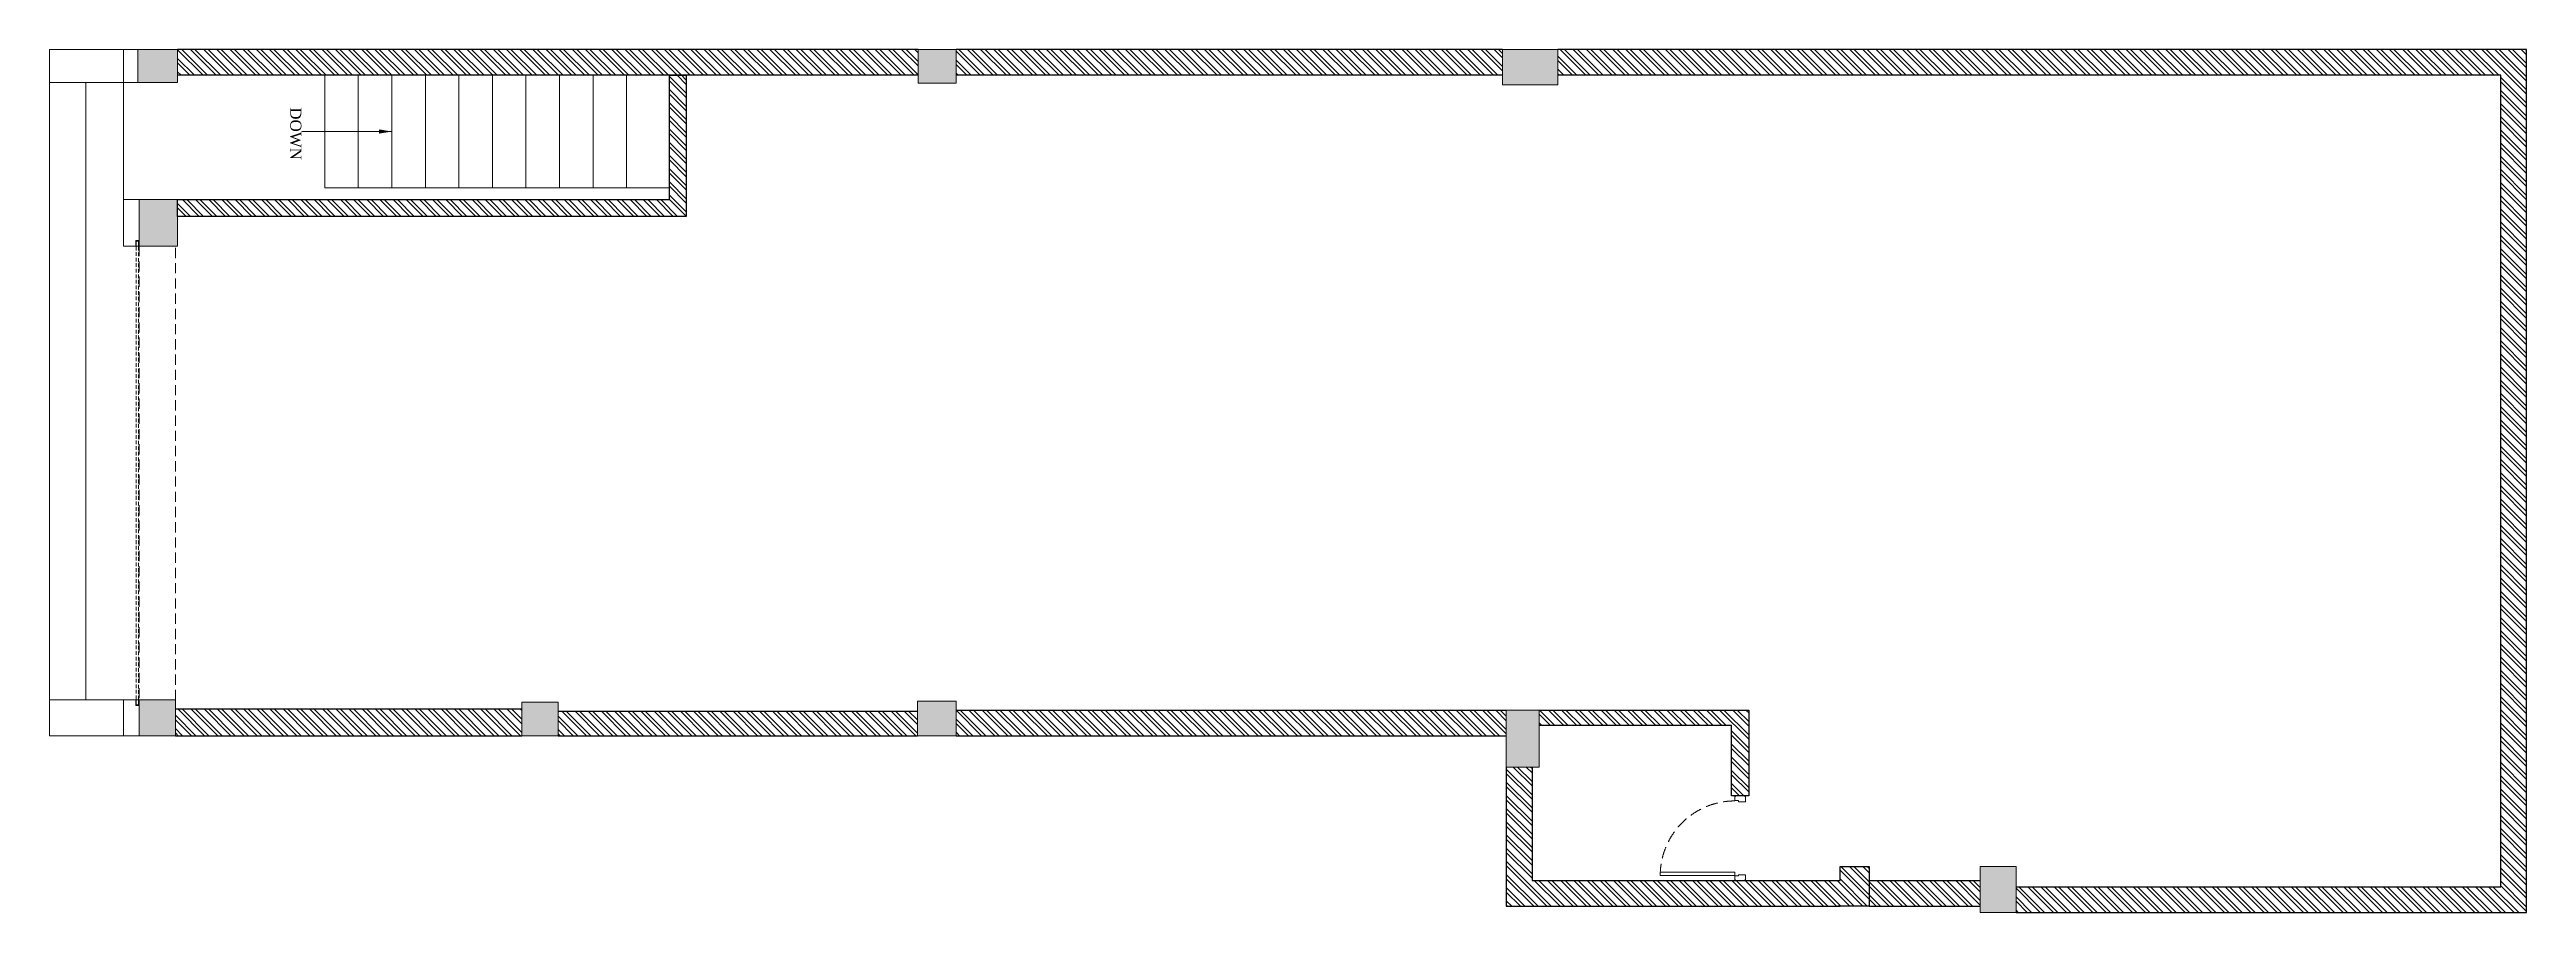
# Model space of a CAD drawing. Header units: feet. Extents: x -22146 to 0, y 0 to 7708.
import ezdxf

# ---------------------------------------------------------------- set-up
doc = ezdxf.new("R2010")
doc.units = ezdxf.units.FT
doc.header["$LTSCALE"] = 33
doc.header["$MEASUREMENT"] = 0
for name, pattern in [('a_p6_plan_L18$0$HIDDEN', [0.375, 0.25, -0.125]), ('HIDDEN2', [4.7625, 3.175, -1.5875]), ('HIDDENX2', [0.75, 0.5, -0.25])]:
    doc.linetypes.add(name, pattern=pattern)
for name, color, linetype, lineweight in [('A EL4', 73, 'Continuous', 20), ('A-shutter', 8, 'Continuous', 18), ('beam', 90, 'Continuous', 9), ('Column', 243, 'Continuous', 9), ('Door', 2, 'Continuous', 13), ('LENS-DOOR', 34, 'Continuous', 20), ('LN-HATCH', 251, 'Continuous', 0), ('rolling shutter', 1, 'Continuous', 5), ('Steps', 4, 'Continuous', 9)]:
    doc.layers.add(name, color=color, linetype=linetype, lineweight=lineweight)
doc.layers.add('A-WALL', color=1, linetype='Continuous')
doc.styles.get("Standard").update_dxf_attribs({"font": 'GILC____.TTF'})
doc.dimstyles.new('01', dxfattribs={"dimtxt": 150, "dimasz": 115, "dimexe": 115, "dimexo": 115, "dimgap": 115, "dimtad": 0, "dimdec": 0, "dimzin": 0, "dimdsep": 46, "dimtxsty": 'Standard', "dimblk": 'ARCHTICK', "dimcen": 115, "dimdle": 115, "dimclrd": 256, "dimclre": 256, "dimclrt": 256, "dimadec": 0, "dimazin": 0, "dimtfac": 1, "dimtdec": 0, "dimtofl": 0, "dimtmove": 1, "dimatfit": 3, "dimfxl": 1, "dimtolj": 1, "dimtzin": 0, "dimlwd": -1, "dimlwe": -1, "dimarcsym": 0})
pattern_1 = [(315, (-3180735.66, 5457392.19), (58.8666395, 58.8666395), []), (315, (-3180735.66, 5457352.94), (58.8666395, 58.8666395), [])]

# ---------------------------------------------------------------- blocks, each defined once
blk = doc.blocks.new('_ArchTick')
at = {"const_width": 0.15}
blk.add_lwpolyline([(-0.5, -0.5), (0.5, 0.5)], dxfattribs=at)
blk = doc.blocks.new('*U4')
at = {"layer": 'LENS-DOOR'}
for p, q in [((548121, 1779241), (548121, 1778574)), ((548121, 1779241), (548153, 1779241)), ((548153, 1778574), (548153, 1779241)), ((547441, 1778569), (547447, 1778569)), ((547441, 1778484), (547441, 1778569)), ((547447, 1778574), (547483, 1778574)), ((547447, 1778569), (547447, 1778574)), ((547483, 1778540), (547483, 1778574)), ((548121, 1778574), (548153, 1778574)), ((548192, 1778574), (548155, 1778574)), ((548155, 1778540), (548155, 1778574)), ((548192, 1778569), (548192, 1778574)), ((548197, 1778569), (548192, 1778569)), ((548197, 1778484), (548197, 1778569)), ((547441, 1778484), (547447, 1778484)), ((547447, 1778479), (547447, 1778484)), ((547447, 1778479), (547494, 1778479)), ((547483, 1778540), (547494, 1778540)), ((547494, 1778479), (547494, 1778540)), ((548145, 1778479), (548145, 1778540)), ((548155, 1778540), (548145, 1778540)), ((548192, 1778479), (548145, 1778479)), ((548192, 1778479), (548192, 1778484)), ((548197, 1778484), (548192, 1778484))]:
    blk.add_line(p, q, dxfattribs=at)
at = {"layer": 'LENS-DOOR', "color": 7, "linetype": 'HIDDEN2'}
blk.add_ellipse((548153, 1778574), major_axis=(-667, 0), ratio=1, start_param=-1.570791, end_param=0.051209, dxfattribs=at)
blk = doc.blocks.new('*U5')
at = {"layer": 'A-shutter', "color": 5, "ltscale": 10}
for points in [[(41040023, -1561539), (41040023, -1561544), (41039978, -1561544), (41039978, -1561564), (41040023, -1561564), (41040023, -1561569), (41039973, -1561569), (41039973, -1561539)], [(41044077, -1561539), (41044077, -1561544), (41044122, -1561544), (41044122, -1561564), (41044077, -1561564), (41044077, -1561569), (41044127, -1561569), (41044127, -1561539)]]:
    blk.add_lwpolyline(points, close=True, dxfattribs=at)
at = {"layer": 'A-shutter', "color": 5, "linetype": 'HIDDENX2', "ltscale": 2}
blk.add_lwpolyline([(41039978, -1561544), (41039978, -1561564), (41044122, -1561564), (41044122, -1561544)], close=True, dxfattribs=at)

msp = doc.modelspace()

# ---------------------------------------------------------------- hatches: boundary and pattern name
at = {"layer": 'Column'}
h = msp.add_hatch(color=8, dxfattribs=at)
h.dxf.hatch_style = 1
h.paths.add_polyline_path([(-21001, 7413), (-21001, 7478), (-21001, 7708), (-21356, 7708), (-21356, 7413)])
h.paths.add_polyline_path([(-21110, 1578), (-21021, 1578), (-21021, 1818), (-21021, 1898), (-21346, 1898), (-21346, 1578)])
h.paths.add_polyline_path([(-17599, 1578), (-17599, 1798), (-17599, 1878), (-17924, 1878), (-17924, 1818), (-17924, 1578)])
h.paths.add_polyline_path([(-14041, 1578), (-14041, 1808), (-14041, 1888), (-14386, 1888), (-14386, 1798), (-14386, 1578)])
h.paths.add_polyline_path([(-14041, 7408), (-14041, 7478), (-14041, 7708), (-14381, 7708), (-14381, 7478), (-14381, 7408)])
h.paths.add_polyline_path([(-8661, 7393), (-8661, 7478), (-8661, 7708), (-9156, 7708), (-9156, 7478), (-9156, 7393)])
h.paths.add_polyline_path([(-8891, 1299), (-8826, 1299), (-8826, 1670), (-8826, 1808), (-9121, 1808), (-9121, 1299)])
h.paths.add_polyline_path([(-4564, 0), (-4564, 230), (-4564, 410), (-4884, 410), (-4884, 300), (-4884, 0)])
h.paths.add_polyline_path([(-21346, 6368), (-21346, 5952), (-21001, 5952), (-21001, 6368)])
at = {"layer": 'LN-HATCH'}
h = msp.add_hatch(dxfattribs=at)
h.set_pattern_fill('ANSI32', color=256, scale=222, angle=-90)
h.set_pattern_definition(pattern_1)
h.paths.add_polyline_path([(-14381, 7478), (-14381, 7708), (-21001, 7708), (-21001, 7478), (-16495, 7478), (-16445, 7478)])
h.paths.add_polyline_path([(-14041, 7708), (-14041, 7478), (-9156, 7478), (-9156, 7708)])
h.paths.add_polyline_path([(-21021, 1818), (-21021, 1578), (-17924, 1578), (-17924, 1818)])
h.paths.add_polyline_path([(-17599, 1798), (-17599, 1578), (-14386, 1578), (-14386, 1798)])
h.paths.add_polyline_path([(-14041, 1808), (-14041, 1578), (-9121, 1578), (-9121, 1808)])
h.paths.add_polyline_path([(-7107, 1670), (-7107, 1041), (-6954, 1041), (-6954, 1808), (-8826, 1808), (-8826, 1670)])
h.paths.add_polyline_path([(-8891, 1299), (-9121, 1299), (-9121, 55), (-7119, 55), (-6966, 55), (-6137, 55), (-5877, 55), (-5877, 300), (-5877, 410), (-6137, 410), (-6137, 285), (-6966, 285), (-7119, 285), (-8891, 285)])
h.paths.add_polyline_path([(-4564, 230), (-4564, 0), (0, 0), (0, 7708), (-8661, 7708), (-8661, 7478), (-230, 7478), (-230, 230)])
h = msp.add_hatch(dxfattribs=at)
h.set_pattern_fill('ANSI32', color=256, scale=222, angle=-90)
h.set_pattern_definition(pattern_1)
h.paths.add_polyline_path([(-16603, 7478), (-16453, 7478), (-16453, 6218), (-21001, 6218), (-21001, 6368), (-16603, 6368)])
h = msp.add_hatch(dxfattribs=at)
h.set_pattern_fill('ANSI32', color=256, scale=222, angle=-90)
h.set_pattern_definition(pattern_1)
h.paths.add_polyline_path([(-4884, 55), (-4884, 285), (-5877, 285), (-5877, 55)])

# ---------------------------------------------------------------- linework, layer by layer
at = {"layer": 'A EL4'}
for p, q in [((-21486, 7413), (-21486, 7708)), ((-21356, 7708), (-21486, 7708)), ((-21356, 7413), (-21486, 7413)), ((-21346, 6368), (-21486, 6368)), ((-21486, 6368), (-21486, 5952)), ((-21486, 5952), (-21346, 5952)), ((-21486, 1578), (-21486, 1898)), ((-21486, 1898), (-21346, 1898)), ((-21346, 1578), (-21486, 1578))]:
    msp.add_line(p, q, dxfattribs=at)
at = {"layer": 'A-WALL'}
for p, q in [((-14381, 7708), (-21001, 7708)), ((-9156, 7708), (-14041, 7708)), ((0, 7708), (-8661, 7708)), ((0, 0), (0, 7708)), ((-16495, 7478), (-21001, 7478)), ((-16445, 7478), (-16495, 7478)), ((-14381, 7478), (-16445, 7478)), ((-9156, 7478), (-14041, 7478)), ((-230, 7478), (-8661, 7478)), ((-230, 230), (-230, 7478)), ((-21021, 1818), (-17924, 1818)), ((-17599, 1798), (-14386, 1798)), ((-14041, 1808), (-9121, 1808)), ((-8826, 1808), (-6954, 1808)), ((-6954, 1808), (-6954, 1041)), ((-21021, 1578), (-17924, 1578)), ((-17599, 1578), (-14386, 1578)), ((-14041, 1578), (-9121, 1578)), ((-7107, 1670), (-8826, 1670)), ((-7107, 1041), (-7107, 1670)), ((-9121, 1299), (-9121, 55)), ((-8891, 1299), (-8891, 285)), ((-6954, 1041), (-7107, 1041)), ((-8891, 285), (-7119, 285)), ((-7119, 285), (-6966, 285)), ((-6966, 285), (-6137, 285)), ((-6137, 285), (-6137, 410)), ((-6137, 410), (-5877, 410)), ((-5877, 410), (-5877, 300)), ((-5877, 300), (-5877, 55)), ((-5877, 285), (-4884, 285)), ((-4564, 230), (-230, 230)), ((-9121, 55), (-7119, 55)), ((-7119, 55), (-6966, 55)), ((-6966, 55), (-6137, 55)), ((-5877, 55), (-6158, 55)), ((-5877, 55), (-4884, 55)), ((-4564, 0), (0, 0))]:
    msp.add_line(p, q, dxfattribs=at)
msp.add_lwpolyline([(-16603, 7478), (-16453, 7478), (-16453, 6218), (-21001, 6218), (-21001, 6368), (-16603, 6368)], close=True, dxfattribs=at)
at = {"layer": 'beam', "linetype": 'a_p6_plan_L18$0$HIDDEN', "lineweight": 5, "ltscale": 11}
msp.add_lwpolyline([(-21346, 1898), (-21021, 1898), (-21021, 5952), (-21346, 5952)], close=True, dxfattribs=at)
at = {"layer": 'Column'}
for p, q in [((-4884, 410), (-4884, 300)), ((-4884, 410), (-4564, 410)), ((-4884, 0), (-4884, 300)), ((-4564, 410), (-4564, 230)), ((-4564, 230), (-4564, 0)), ((-4564, 0), (-4884, 0))]:
    msp.add_line(p, q, dxfattribs=at)
for points in [[(-21001, 7478), (-21001, 7708), (-21356, 7708), (-21356, 7413), (-21001, 7413)], [(-14041, 7478), (-14041, 7708), (-14381, 7708), (-14381, 7478), (-14381, 7408), (-14041, 7408)], [(-8661, 7478), (-8661, 7708), (-9156, 7708), (-9156, 7478), (-9156, 7393), (-8661, 7393)], [(-21001, 6368), (-21346, 6368), (-21346, 5952), (-21341, 5952), (-21021, 5952), (-21001, 5952)], [(-21346, 1898), (-21346, 1578), (-21110, 1578), (-21021, 1578), (-21021, 1818), (-21021, 1898)], [(-17924, 1878), (-17599, 1878), (-17599, 1798), (-17599, 1578), (-17924, 1578), (-17924, 1818)], [(-14386, 1888), (-14041, 1888), (-14041, 1808), (-14041, 1578), (-14386, 1578), (-14386, 1798)], [(-8826, 1670), (-8826, 1808), (-9121, 1808), (-9121, 1299), (-8891, 1299), (-8826, 1299)]]:
    msp.add_lwpolyline(points, close=True, dxfattribs=at)
at = {"layer": 'Steps'}
for p, q in [((-21486, 7708), (-22146, 7708)), ((-22146, 7413), (-22146, 7708)), ((-22146, 7413), (-22146, 1896)), ((-21486, 7413), (-22146, 7413)), ((-21821, 7413), (-21821, 1898)), ((-21486, 6368), (-21486, 7413)), ((-19686, 7478), (-19686, 6473)), ((-19386, 7478), (-19386, 6473)), ((-19086, 7478), (-19086, 6473)), ((-18786, 7478), (-18786, 6473)), ((-18486, 7478), (-18486, 6473)), ((-18186, 7478), (-18186, 6473)), ((-17886, 7478), (-17886, 6473)), ((-17586, 7478), (-17586, 6473)), ((-17286, 7478), (-17286, 6473)), ((-16986, 7478), (-16986, 6473)), ((-16603, 6473), (-16603, 7478)), ((-19686, 6473), (-16603, 6473)), ((-21486, 1898), (-22146, 1898)), ((-22146, 1896), (-22146, 1578)), ((-21486, 1578), (-22146, 1578))]:
    msp.add_line(p, q, dxfattribs=at)

# ---------------------------------------------------------------- block references
at = {"layer": 'Door', "xscale": -1, "rotation": 90}
msp.add_blockref('*U4', (1771496, 548482), dxfattribs=at)
at = {"layer": 'rolling shutter', "color": 2, "rotation": 269.9999994467846}
msp.add_blockref('*U5', (1540194, 41045975), dxfattribs=at)

# ---------------------------------------------------------------- texts
at = {"layer": 'Steps', "insert": (-19894, 7192), "char_height": 100, "attachment_point": 1, "rotation": 270}
msp.add_mtext_dynamic_manual_height_columns('{\\fCentury|b0|i0|c0|p18;DOWN}', width=453.05, gutter_width=25.6, heights=[0], dxfattribs=at)

# ---------------------------------------------------------------- leaders
at = {"layer": 'Steps'}
msp.add_leader([(-19086, 6976), (-19890, 6976)], dimstyle='01', override={"dimgap": 115, "dimtad": 0}, dxfattribs=at)

doc.saveas('drawing.dxf')
